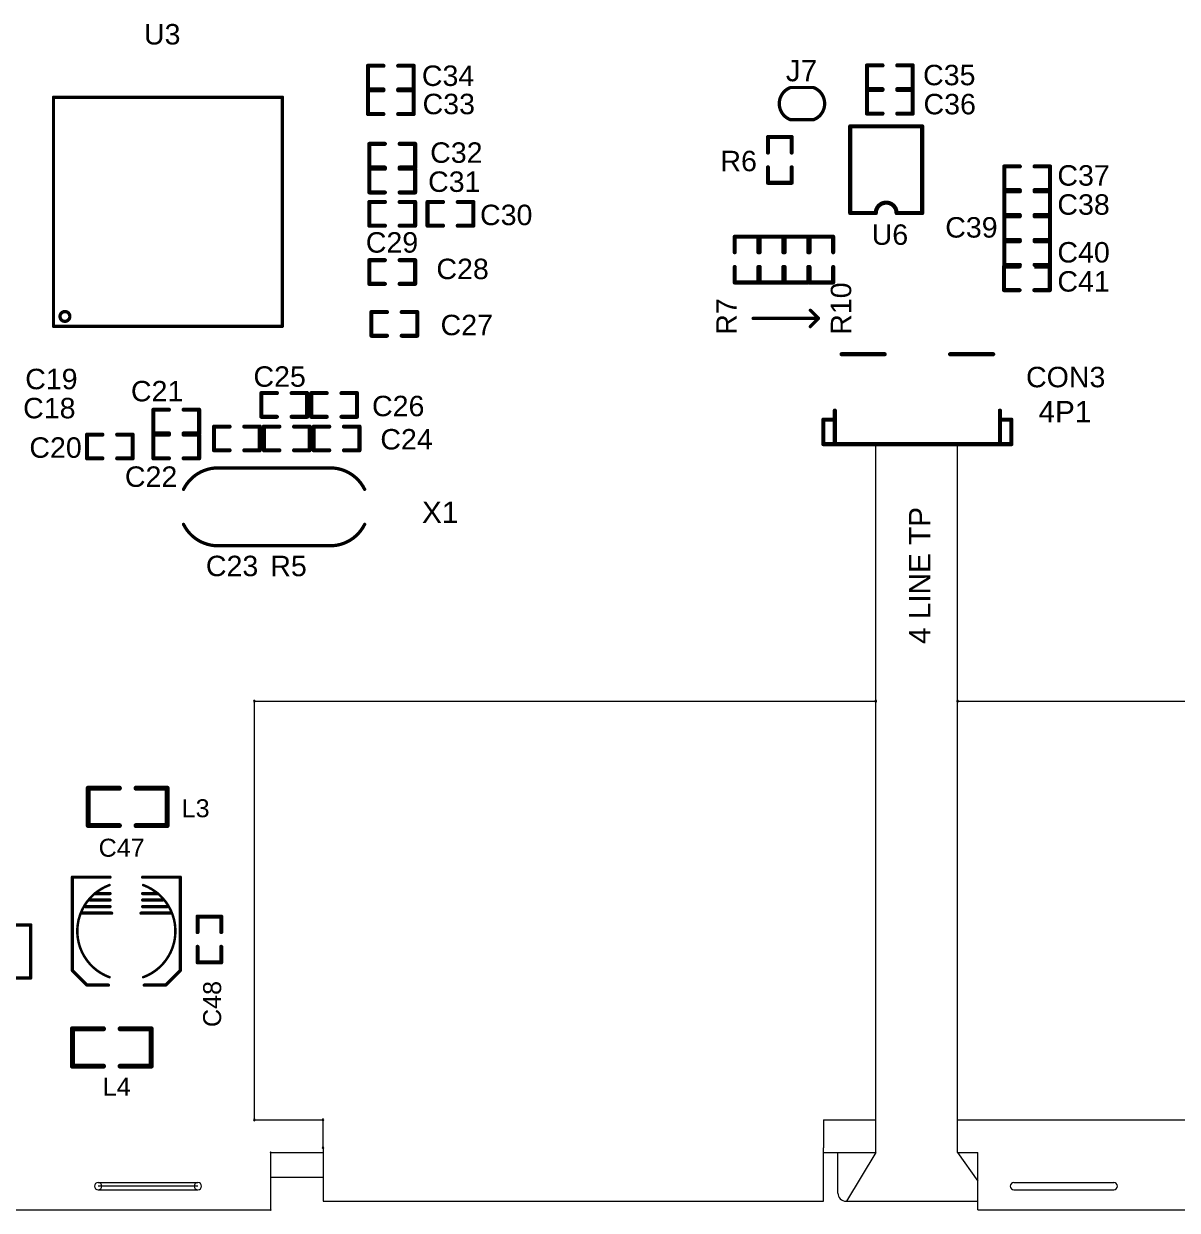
# Model space of a CAD drawing. Extents: x 183 to 535, y 17 to 466.
# Drawn here: x 324.2 to 394.7, y 98 to 170.6 of the extents above; entities that cross this region are included whole.
import ezdxf

# ---------------------------------------------------------------- set-up
doc = ezdxf.new("R2010")
doc.units = 0
doc.header["$MEASUREMENT"] = 0
doc.layers.get('0').update_dxf_attribs({"linetype": 'CONTINUOUS'})
doc.styles.get("Standard").update_dxf_attribs({"font": 'ARIAL.TTF'})

msp = doc.modelspace()

# ---------------------------------------------------------------- linework, layer by layer
at = {"color": 0, "lineweight": 0}
for p, q in [((376.266, 132.569), (376.266, 144.819)), ((381.266, 132.319), (381.266, 144.819)), ((376.266, 101.568), (376.266, 132.569)), ((381.266, 101.568), (381.266, 132.319)), ((338.266, 103.568), (338.266, 129.169)), ((338.266, 129.169), (376.266, 129.169)), ((338.266, 103.569), (338.266, 129.169)), ((381.266, 129.169), (397.966, 129.169)), ((338.266, 103.569), (342.466, 103.569)), ((338.266, 103.568), (342.466, 103.568)), ((342.466, 101.869), (342.466, 103.569)), ((342.466, 101.868), (342.466, 103.568)), ((373.066, 103.568), (373.066, 101.868)), ((373.066, 103.568), (376.266, 103.568)), ((381.266, 103.568), (418.466, 103.568)), ((339.266, 98.069), (339.266, 101.569)), ((339.266, 98.068), (339.266, 101.568)), ((339.266, 101.568), (342.466, 101.568)), ((373.066, 101.568), (376.266, 101.568)), ((381.266, 101.568), (382.516, 101.568)), ((382.516, 98.068), (382.516, 101.568)), ((334.816, 99.519), (328.716, 99.519)), ((302.685, 98.069), (339.266, 98.069)), ((382.516, 98.068), (446.766, 98.068))]:
    msp.add_line(p, q, dxfattribs=at)
at = {"color": 0, "linetype": 'Continuous', "lineweight": 0}
for p, q in [((342.466, 101.868), (342.466, 98.596)), ((373.066, 101.568), (373.066, 101.868)), ((373.066, 98.596), (373.066, 101.568)), ((373.949, 99.096), (373.949, 101.568)), ((376.266, 101.568), (374.48, 98.596)), ((381.266, 101.568), (382.516, 99.818)), ((328.716, 99.743), (334.816, 99.743)), ((339.266, 100.068), (342.466, 100.068)), ((384.716, 99.743), (390.816, 99.743)), ((328.716, 99.293), (334.816, 99.293)), ((384.716, 99.293), (390.816, 99.293)), ((342.466, 98.596), (373.066, 98.596)), ((374.449, 98.596), (382.516, 98.596))]:
    msp.add_line(p, q, dxfattribs=at)
at = {"color": 0, "lineweight": 0}
for points, const_width in [([(345.211, 168.017), (346.161, 168.017)], 0.25), ([(345.211, 166.567), (345.211, 168.017)], 0.25), ([(347.061, 168.017), (348.011, 168.017)], 0.25), ([(348.011, 166.567), (348.011, 168.017)], 0.25), ([(375.729, 168.04), (376.679, 168.04)], 0.25), ([(375.729, 166.59), (375.729, 168.04)], 0.25), ([(377.579, 168.04), (378.529, 168.04)], 0.25), ([(378.529, 166.59), (378.529, 168.04)], 0.25), ([(325.983, 152.091), (325.983, 166.091)], 0.2), ([(325.983, 166.091), (339.983, 166.091)], 0.2), ([(339.983, 152.091), (339.983, 166.091)], 0.2), ([(345.211, 166.567), (346.161, 166.567)], 0.25), ([(345.211, 165.067), (345.211, 166.517)], 0.25), ([(345.211, 166.517), (346.161, 166.517)], 0.25), ([(347.061, 166.567), (348.011, 166.567)], 0.25), ([(347.061, 166.517), (348.011, 166.517)], 0.25), ([(348.011, 165.067), (348.011, 166.517)], 0.25), ([(371.056, 166.688), (372.451, 166.688)], 0.2), ([(375.729, 166.59), (376.679, 166.59)], 0.25), ([(375.729, 166.542), (376.679, 166.542)], 0.25), ([(375.729, 165.092), (375.729, 166.542)], 0.25), ([(377.579, 166.59), (378.529, 166.59)], 0.25), ([(377.579, 166.542), (378.529, 166.542)], 0.25), ([(378.529, 165.092), (378.529, 166.542)], 0.25), ([(345.211, 165.067), (346.161, 165.067)], 0.25), ([(347.061, 165.067), (348.011, 165.067)], 0.25), ([(371.056, 164.716), (372.451, 164.716)], 0.2), ([(375.729, 165.092), (376.679, 165.092)], 0.25), ([(377.579, 165.092), (378.529, 165.092)], 0.25), ([(374.704, 164.314), (374.704, 159.014)], 0.254), ([(374.704, 164.314), (379.104, 164.314)], 0.254), ([(374.704, 164.314), (379.104, 164.314)], 0.254), ([(379.104, 164.314), (379.104, 159.014)], 0.254), ([(345.299, 161.795), (345.299, 163.245)], 0.25), ([(345.299, 163.245), (346.249, 163.245)], 0.25), ([(347.149, 163.245), (348.099, 163.245)], 0.25), ([(348.099, 161.795), (348.099, 163.245)], 0.25), ([(369.673, 163.661), (371.123, 163.661)], 0.25), ([(369.673, 162.711), (369.673, 163.661)], 0.25), ([(371.123, 163.661), (371.123, 162.711)], 0.25), ([(345.299, 161.795), (346.249, 161.795)], 0.25), ([(345.299, 161.721), (346.249, 161.721)], 0.25), ([(345.299, 160.271), (345.299, 161.721)], 0.25), ([(347.149, 161.795), (348.099, 161.795)], 0.25), ([(347.149, 161.721), (348.099, 161.721)], 0.25), ([(348.099, 160.271), (348.099, 161.721)], 0.25), ([(369.673, 160.861), (369.673, 161.811)], 0.25), ([(371.123, 160.861), (371.123, 161.811)], 0.25), ([(384.126, 160.414), (384.126, 161.864)], 0.25), ([(384.126, 161.864), (385.076, 161.864)], 0.25), ([(385.976, 161.864), (386.926, 161.864)], 0.25), ([(386.926, 160.414), (386.926, 161.864)], 0.25), ([(345.299, 160.271), (346.249, 160.271)], 0.25), ([(347.149, 160.271), (348.099, 160.271)], 0.25), ([(369.673, 160.861), (371.123, 160.861)], 0.25), ([(384.126, 160.414), (385.076, 160.414)], 0.25), ([(384.126, 160.34), (385.076, 160.34)], 0.25), ([(384.126, 158.89), (384.126, 160.34)], 0.25), ([(385.976, 160.414), (386.926, 160.414)], 0.25), ([(385.976, 160.34), (386.926, 160.34)], 0.25), ([(386.926, 158.89), (386.926, 160.34)], 0.25), ([(345.299, 159.689), (346.249, 159.689)], 0.25), ([(345.299, 158.239), (345.299, 159.689)], 0.25), ([(347.149, 159.689), (348.099, 159.689)], 0.25), ([(348.099, 158.239), (348.099, 159.689)], 0.25), ([(348.855, 158.239), (348.855, 159.689)], 0.25), ([(348.855, 159.689), (349.805, 159.689)], 0.25), ([(350.705, 159.689), (351.655, 159.689)], 0.25), ([(351.655, 158.239), (351.655, 159.689)], 0.25), ([(374.704, 159.014), (376.269, 159.014)], 0.254), ([(377.539, 159.014), (379.104, 159.014)], 0.254), ([(384.126, 158.89), (385.076, 158.89)], 0.25), ([(384.126, 157.366), (384.126, 158.816)], 0.25), ([(384.126, 158.816), (385.076, 158.816)], 0.25), ([(385.976, 158.89), (386.926, 158.89)], 0.25), ([(385.976, 158.816), (386.926, 158.816)], 0.25), ([(386.926, 157.366), (386.926, 158.816)], 0.25), ([(345.299, 158.239), (346.249, 158.239)], 0.25), ([(347.149, 158.239), (348.099, 158.239)], 0.25), ([(348.855, 158.239), (349.805, 158.239)], 0.25), ([(350.705, 158.239), (351.655, 158.239)], 0.25), ([(367.641, 157.565), (369.091, 157.565)], 0.25), ([(367.641, 156.615), (367.641, 157.565)], 0.25), ([(369.091, 157.565), (369.091, 156.615)], 0.25), ([(369.165, 157.565), (370.615, 157.565)], 0.25), ([(369.165, 156.615), (369.165, 157.565)], 0.25), ([(370.615, 156.615), (370.615, 157.565)], 0.25), ([(370.689, 156.615), (370.689, 157.565)], 0.25), ([(370.689, 157.565), (372.139, 157.565)], 0.25), ([(372.139, 156.615), (372.139, 157.565)], 0.25), ([(372.213, 156.615), (372.213, 157.565)], 0.25), ([(372.213, 157.565), (373.663, 157.565)], 0.25), ([(373.663, 156.615), (373.663, 157.565)], 0.25), ([(384.126, 157.366), (385.076, 157.366)], 0.25), ([(385.976, 157.366), (386.926, 157.366)], 0.25), ([(384.126, 157.292), (385.076, 157.292)], 0.25), ([(384.126, 155.842), (384.126, 157.292)], 0.25), ([(385.976, 157.292), (386.926, 157.292)], 0.25), ([(386.926, 155.842), (386.926, 157.292)], 0.25), ([(345.299, 156.133), (346.249, 156.133)], 0.25), ([(345.299, 154.683), (345.299, 156.133)], 0.25), ([(347.149, 156.133), (348.099, 156.133)], 0.25), ([(348.099, 154.683), (348.099, 156.133)], 0.25), ([(367.641, 154.765), (367.641, 155.715)], 0.25), ([(369.091, 154.765), (369.091, 155.715)], 0.25), ([(369.165, 154.765), (369.165, 155.715)], 0.25), ([(370.615, 154.765), (370.615, 155.715)], 0.25), ([(370.689, 154.765), (370.689, 155.715)], 0.25), ([(372.139, 154.765), (372.139, 155.715)], 0.25), ([(372.213, 154.765), (372.213, 155.715)], 0.25), ([(373.663, 154.765), (373.663, 155.715)], 0.25), ([(384.111, 154.297), (384.111, 155.747)], 0.25), ([(384.111, 155.747), (385.061, 155.747)], 0.25), ([(384.126, 155.842), (385.076, 155.842)], 0.25), ([(385.961, 155.747), (386.911, 155.747)], 0.25), ([(385.976, 155.842), (386.926, 155.842)], 0.25), ([(386.911, 154.297), (386.911, 155.747)], 0.25), ([(345.299, 154.683), (346.249, 154.683)], 0.25), ([(347.149, 154.683), (348.099, 154.683)], 0.25), ([(367.641, 154.765), (369.091, 154.765)], 0.25), ([(369.165, 154.765), (370.615, 154.765)], 0.25), ([(370.689, 154.765), (372.139, 154.765)], 0.25), ([(372.213, 154.765), (373.663, 154.765)], 0.25), ([(384.111, 154.297), (385.061, 154.297)], 0.25), ([(385.961, 154.297), (386.911, 154.297)], 0.25), ([(345.426, 151.508), (345.426, 152.958)], 0.25), ([(345.426, 152.958), (346.376, 152.958)], 0.25), ([(347.276, 152.958), (348.226, 152.958)], 0.25), ([(348.226, 151.508), (348.226, 152.958)], 0.25), ([(372.266, 153.069), (372.766, 152.569)], 0.2), ([(368.766, 152.569), (372.766, 152.569)], 0.2), ([(372.266, 152.069), (372.766, 152.569)], 0.2), ([(325.983, 152.091), (339.983, 152.091)], 0.2), ([(345.426, 151.508), (346.376, 151.508)], 0.25), ([(347.276, 151.508), (348.226, 151.508)], 0.25), ([(374.178, 150.383), (376.813, 150.383)], 0.254), ([(380.813, 150.383), (383.448, 150.383)], 0.254), ([(338.695, 146.555), (338.695, 148.005)], 0.25), ([(338.695, 148.005), (339.645, 148.005)], 0.25), ([(340.545, 148.005), (341.495, 148.005)], 0.25), ([(341.495, 146.555), (341.495, 148.005)], 0.25), ([(341.743, 148.005), (342.693, 148.005)], 0.25), ([(341.743, 146.555), (341.743, 148.005)], 0.25), ([(343.593, 148.005), (344.543, 148.005)], 0.25), ([(344.543, 146.555), (344.543, 148.005)], 0.25), ([(332.091, 146.989), (333.041, 146.989)], 0.25), ([(332.091, 145.539), (332.091, 146.989)], 0.25), ([(333.941, 146.989), (334.891, 146.989)], 0.25), ([(334.891, 145.539), (334.891, 146.989)], 0.25), ([(338.695, 146.555), (339.645, 146.555)], 0.25), ([(340.545, 146.555), (341.495, 146.555)], 0.25), ([(341.743, 146.555), (342.693, 146.555)], 0.25), ([(343.593, 146.555), (344.543, 146.555)], 0.25), ([(373.763, 144.899), (373.763, 146.934)], 0.254), ([(383.858, 144.899), (383.858, 146.934)], 0.254), ([(335.799, 144.507), (335.799, 145.957)], 0.25), ([(335.799, 145.957), (336.749, 145.957)], 0.25), ([(337.649, 145.957), (338.599, 145.957)], 0.25), ([(338.599, 144.507), (338.599, 145.957)], 0.25), ([(338.847, 145.957), (339.797, 145.957)], 0.25), ([(338.847, 144.507), (338.847, 145.957)], 0.25), ([(340.697, 145.957), (341.647, 145.957)], 0.25), ([(341.647, 144.507), (341.647, 145.957)], 0.25), ([(341.895, 144.507), (341.895, 145.957)], 0.25), ([(341.895, 145.957), (342.845, 145.957)], 0.25), ([(343.745, 145.957), (344.695, 145.957)], 0.25), ([(344.695, 144.507), (344.695, 145.957)], 0.25), ([(373.063, 144.883), (373.063, 146.383)], 0.254), ([(373.063, 146.383), (373.763, 146.383)], 0.254), ([(373.763, 144.899), (373.763, 146.383)], 0.254), ([(383.858, 146.383), (384.558, 146.383)], 0.254), ([(383.858, 144.899), (383.858, 146.383)], 0.254), ([(384.558, 144.883), (384.558, 146.383)], 0.254), ([(328.027, 145.465), (328.977, 145.465)], 0.25), ([(328.027, 144.015), (328.027, 145.465)], 0.25), ([(329.877, 145.465), (330.827, 145.465)], 0.25), ([(330.827, 144.015), (330.827, 145.465)], 0.25), ([(332.091, 145.539), (333.041, 145.539)], 0.25), ([(332.091, 144.015), (332.091, 145.465)], 0.25), ([(332.091, 145.465), (333.041, 145.465)], 0.25), ([(333.941, 145.539), (334.891, 145.539)], 0.25), ([(333.941, 145.465), (334.891, 145.465)], 0.25), ([(334.891, 144.015), (334.891, 145.465)], 0.25), ([(335.799, 144.507), (336.749, 144.507)], 0.25), ([(337.649, 144.507), (338.599, 144.507)], 0.25), ([(338.847, 144.507), (339.797, 144.507)], 0.25), ([(340.697, 144.507), (341.647, 144.507)], 0.25), ([(341.895, 144.507), (342.845, 144.507)], 0.25), ([(343.745, 144.507), (344.695, 144.507)], 0.25), ([(373.063, 144.883), (384.558, 144.883)], 0.254), ([(328.027, 144.015), (328.977, 144.015)], 0.25), ([(329.877, 144.015), (330.827, 144.015)], 0.25), ([(332.091, 144.015), (333.041, 144.015)], 0.25), ([(333.941, 144.015), (334.891, 144.015)], 0.25), ([(336.043, 143.432), (342.936, 143.419)], 0.2), ([(336.043, 138.669), (342.901, 138.669)], 0.2), ([(328.107, 123.85), (330.012, 123.85)], 0.305), ([(328.107, 121.564), (328.107, 123.85)], 0.305), ([(331.028, 123.85), (332.933, 123.85)], 0.305), ([(332.933, 121.564), (332.933, 123.85)], 0.305), ([(328.107, 121.564), (330.012, 121.564)], 0.305), ([(331.028, 121.564), (332.933, 121.564)], 0.305), ([(327.138, 112.709), (327.138, 118.409)], 0.203), ([(327.138, 118.409), (329.438, 118.409)], 0.203), ([(331.438, 118.409), (333.738, 118.409)], 0.203), ([(333.738, 112.709), (333.738, 118.409)], 0.203), ([(328.238, 117.009), (329.438, 117.009)], 0.203), ([(328.538, 117.409), (329.438, 117.409)], 0.203), ([(331.438, 117.409), (332.338, 117.409)], 0.203), ([(331.438, 117.009), (332.638, 117.009)], 0.203), ([(327.738, 116.209), (329.538, 116.209)], 0.203), ([(327.938, 116.609), (329.438, 116.609)], 0.203), ([(331.338, 116.209), (333.138, 116.209)], 0.203), ([(331.438, 116.609), (332.938, 116.609)], 0.203), ([(334.793, 115.051), (334.793, 116.001)], 0.25), ([(334.793, 116.001), (336.243, 116.001)], 0.25), ([(336.243, 115.051), (336.243, 116.001)], 0.25), ([(317.89, 115.491), (324.59, 115.491)], 0.2), ([(324.59, 112.241), (324.59, 115.491)], 0.2), ([(334.793, 113.201), (334.793, 114.151)], 0.25), ([(336.243, 113.201), (336.243, 114.151)], 0.25), ([(334.793, 113.201), (336.243, 113.201)], 0.25), ([(327.138, 112.709), (328.038, 111.809)], 0.203), ([(332.838, 111.809), (333.738, 112.709)], 0.203), ([(317.89, 112.241), (324.59, 112.241)], 0.2), ([(328.038, 111.809), (329.338, 111.809)], 0.203), ([(331.538, 111.809), (332.838, 111.809)], 0.203), ([(327.136, 106.854), (327.136, 109.14)], 0.305), ([(327.136, 109.14), (329.041, 109.14)], 0.305), ([(330.057, 109.14), (331.962, 109.14)], 0.305), ([(331.962, 106.854), (331.962, 109.14)], 0.305), ([(327.136, 106.854), (329.041, 106.854)], 0.305), ([(330.057, 106.854), (331.962, 106.854)], 0.305)]:
    msp.add_lwpolyline(points, dxfattribs=dict(at, const_width=const_width))
for points, const_width in [([(345.274, 168.017, 1), (345.149, 168.017, 1)], 0.125), ([(345.274, 168.017, 1), (345.149, 168.017, 1)], 0.125), ([(346.224, 168.017, 1), (346.099, 168.017, 1)], 0.125), ([(347.124, 168.017, 1), (346.999, 168.017, 1)], 0.125), ([(348.074, 168.017, 1), (347.949, 168.017, 1)], 0.125), ([(348.074, 168.017, 1), (347.949, 168.017, 1)], 0.125), ([(375.792, 168.04, 1), (375.667, 168.04, 1)], 0.125), ([(375.792, 168.04, 1), (375.667, 168.04, 1)], 0.125), ([(376.742, 168.04, 1), (376.617, 168.04, 1)], 0.125), ([(377.642, 168.04, 1), (377.517, 168.04, 1)], 0.125), ([(378.592, 168.04, 1), (378.467, 168.04, 1)], 0.125), ([(378.592, 168.04, 1), (378.467, 168.04, 1)], 0.125), ([(325.983, 166.041, 1), (325.983, 166.141, 1)], 0.1), ([(325.983, 166.041, 1), (325.983, 166.141, 1)], 0.1), ([(339.983, 166.041, 1), (339.983, 166.141, 1)], 0.1), ([(339.983, 166.041, 1), (339.983, 166.141, 1)], 0.1), ([(345.274, 166.567, 1), (345.149, 166.567, 1)], 0.125), ([(345.274, 166.567, 1), (345.149, 166.567, 1)], 0.125), ([(345.149, 166.517, 1), (345.274, 166.517, 1)], 0.125), ([(345.149, 166.517, 1), (345.274, 166.517, 1)], 0.125), ([(346.224, 166.567, 1), (346.099, 166.567, 1)], 0.125), ([(346.099, 166.517, 1), (346.224, 166.517, 1)], 0.125), ([(347.124, 166.567, 1), (346.999, 166.567, 1)], 0.125), ([(346.999, 166.517, 1), (347.124, 166.517, 1)], 0.125), ([(348.074, 166.567, 1), (347.949, 166.567, 1)], 0.125), ([(348.074, 166.567, 1), (347.949, 166.567, 1)], 0.125), ([(347.949, 166.517, 1), (348.074, 166.517, 1)], 0.125), ([(347.949, 166.517, 1), (348.074, 166.517, 1)], 0.125), ([(371.006, 166.688, 1), (371.106, 166.688, 1)], 0.1), ([(371.006, 166.688, 1), (371.106, 166.688, 1)], 0.1), ([(372.401, 166.688, 1), (372.501, 166.688, 1)], 0.1), ([(372.401, 166.688, 1), (372.501, 166.688, 1)], 0.1), ([(375.792, 166.59, 1), (375.667, 166.59, 1)], 0.125), ([(375.792, 166.59, 1), (375.667, 166.59, 1)], 0.125), ([(375.792, 166.542, 1), (375.667, 166.542, 1)], 0.125), ([(375.792, 166.542, 1), (375.667, 166.542, 1)], 0.125), ([(376.742, 166.59, 1), (376.617, 166.59, 1)], 0.125), ([(376.742, 166.542, 1), (376.617, 166.542, 1)], 0.125), ([(377.642, 166.59, 1), (377.517, 166.59, 1)], 0.125), ([(377.642, 166.542, 1), (377.517, 166.542, 1)], 0.125), ([(378.592, 166.59, 1), (378.467, 166.59, 1)], 0.125), ([(378.592, 166.59, 1), (378.467, 166.59, 1)], 0.125), ([(378.592, 166.542, 1), (378.467, 166.542, 1)], 0.125), ([(378.592, 166.542, 1), (378.467, 166.542, 1)], 0.125), ([(345.149, 165.067, 1), (345.274, 165.067, 1)], 0.125), ([(345.149, 165.067, 1), (345.274, 165.067, 1)], 0.125), ([(346.099, 165.067, 1), (346.224, 165.067, 1)], 0.125), ([(346.999, 165.067, 1), (347.124, 165.067, 1)], 0.125), ([(347.949, 165.067, 1), (348.074, 165.067, 1)], 0.125), ([(347.949, 165.067, 1), (348.074, 165.067, 1)], 0.125), ([(371.006, 164.716, 1), (371.106, 164.716, 1)], 0.1), ([(371.006, 164.716, 1), (371.106, 164.716, 1)], 0.1), ([(372.401, 164.716, 1), (372.501, 164.716, 1)], 0.1), ([(372.401, 164.716, 1), (372.501, 164.716, 1)], 0.1), ([(375.792, 165.092, 1), (375.667, 165.092, 1)], 0.125), ([(375.792, 165.092, 1), (375.667, 165.092, 1)], 0.125), ([(376.742, 165.092, 1), (376.617, 165.092, 1)], 0.125), ([(377.642, 165.092, 1), (377.517, 165.092, 1)], 0.125), ([(378.592, 165.092, 1), (378.467, 165.092, 1)], 0.125), ([(378.592, 165.092, 1), (378.467, 165.092, 1)], 0.125), ([(374.704, 164.251, 1), (374.704, 164.378, 1)], 0.127), ([(374.704, 164.251, 1), (374.704, 164.378, 1)], 0.127), ([(374.704, 164.251, 1), (374.704, 164.378, 1)], 0.127), ([(379.104, 164.251, 1), (379.104, 164.378, 1)], 0.127), ([(379.104, 164.251, 1), (379.104, 164.378, 1)], 0.127), ([(379.104, 164.251, 1), (379.104, 164.378, 1)], 0.127), ([(345.237, 163.245, 1), (345.362, 163.245, 1)], 0.125), ([(345.237, 163.245, 1), (345.362, 163.245, 1)], 0.125), ([(346.187, 163.245, 1), (346.312, 163.245, 1)], 0.125), ([(347.087, 163.245, 1), (347.212, 163.245, 1)], 0.125), ([(348.037, 163.245, 1), (348.162, 163.245, 1)], 0.125), ([(348.037, 163.245, 1), (348.162, 163.245, 1)], 0.125), ([(369.673, 163.723, 1), (369.673, 163.598, 1)], 0.125), ([(369.673, 163.723, 1), (369.673, 163.598, 1)], 0.125), ([(371.123, 163.723, 1), (371.123, 163.598, 1)], 0.125), ([(371.123, 163.723, 1), (371.123, 163.598, 1)], 0.125), ([(369.673, 162.773, 1), (369.673, 162.648, 1)], 0.125), ([(371.123, 162.773, 1), (371.123, 162.648, 1)], 0.125), ([(345.237, 161.795, 1), (345.362, 161.795, 1)], 0.125), ([(345.237, 161.795, 1), (345.362, 161.795, 1)], 0.125), ([(345.237, 161.721, 1), (345.362, 161.721, 1)], 0.125), ([(345.237, 161.721, 1), (345.362, 161.721, 1)], 0.125), ([(346.187, 161.795, 1), (346.312, 161.795, 1)], 0.125), ([(346.187, 161.721, 1), (346.312, 161.721, 1)], 0.125), ([(347.087, 161.795, 1), (347.212, 161.795, 1)], 0.125), ([(347.087, 161.721, 1), (347.212, 161.721, 1)], 0.125), ([(348.037, 161.795, 1), (348.162, 161.795, 1)], 0.125), ([(348.037, 161.795, 1), (348.162, 161.795, 1)], 0.125), ([(348.037, 161.721, 1), (348.162, 161.721, 1)], 0.125), ([(348.037, 161.721, 1), (348.162, 161.721, 1)], 0.125), ([(369.673, 161.873, 1), (369.673, 161.748, 1)], 0.125), ([(371.123, 161.873, 1), (371.123, 161.748, 1)], 0.125), ([(384.064, 161.864, 1), (384.189, 161.864, 1)], 0.125), ([(384.064, 161.864, 1), (384.189, 161.864, 1)], 0.125), ([(385.014, 161.864, 1), (385.139, 161.864, 1)], 0.125), ([(385.914, 161.864, 1), (386.039, 161.864, 1)], 0.125), ([(386.864, 161.864, 1), (386.989, 161.864, 1)], 0.125), ([(386.864, 161.864, 1), (386.989, 161.864, 1)], 0.125), ([(345.237, 160.271, 1), (345.362, 160.271, 1)], 0.125), ([(345.237, 160.271, 1), (345.362, 160.271, 1)], 0.125), ([(346.187, 160.271, 1), (346.312, 160.271, 1)], 0.125), ([(347.087, 160.271, 1), (347.212, 160.271, 1)], 0.125), ([(348.037, 160.271, 1), (348.162, 160.271, 1)], 0.125), ([(348.037, 160.271, 1), (348.162, 160.271, 1)], 0.125), ([(369.673, 160.923, 1), (369.673, 160.798, 1)], 0.125), ([(369.673, 160.923, 1), (369.673, 160.798, 1)], 0.125), ([(371.123, 160.923, 1), (371.123, 160.798, 1)], 0.125), ([(371.123, 160.923, 1), (371.123, 160.798, 1)], 0.125), ([(384.064, 160.414, 1), (384.189, 160.414, 1)], 0.125), ([(384.064, 160.414, 1), (384.189, 160.414, 1)], 0.125), ([(384.064, 160.34, 1), (384.189, 160.34, 1)], 0.125), ([(384.064, 160.34, 1), (384.189, 160.34, 1)], 0.125), ([(385.014, 160.414, 1), (385.139, 160.414, 1)], 0.125), ([(385.014, 160.34, 1), (385.139, 160.34, 1)], 0.125), ([(385.914, 160.414, 1), (386.039, 160.414, 1)], 0.125), ([(385.914, 160.34, 1), (386.039, 160.34, 1)], 0.125), ([(386.864, 160.414, 1), (386.989, 160.414, 1)], 0.125), ([(386.864, 160.414, 1), (386.989, 160.414, 1)], 0.125), ([(386.864, 160.34, 1), (386.989, 160.34, 1)], 0.125), ([(386.864, 160.34, 1), (386.989, 160.34, 1)], 0.125), ([(345.237, 159.689, 1), (345.362, 159.689, 1)], 0.125), ([(345.237, 159.689, 1), (345.362, 159.689, 1)], 0.125), ([(346.187, 159.689, 1), (346.312, 159.689, 1)], 0.125), ([(347.087, 159.689, 1), (347.212, 159.689, 1)], 0.125), ([(348.037, 159.689, 1), (348.162, 159.689, 1)], 0.125), ([(348.037, 159.689, 1), (348.162, 159.689, 1)], 0.125), ([(348.793, 159.689, 1), (348.918, 159.689, 1)], 0.125), ([(348.793, 159.689, 1), (348.918, 159.689, 1)], 0.125), ([(349.743, 159.689, 1), (349.868, 159.689, 1)], 0.125), ([(350.643, 159.689, 1), (350.768, 159.689, 1)], 0.125), ([(351.593, 159.689, 1), (351.718, 159.689, 1)], 0.125), ([(351.593, 159.689, 1), (351.718, 159.689, 1)], 0.125), ([(374.704, 158.951, 1), (374.704, 159.078, 1)], 0.127), ([(374.704, 158.951, 1), (374.704, 159.078, 1)], 0.127), ([(376.269, 158.951, 1), (376.269, 159.078, 1)], 0.127), ([(376.269, 158.951, 1), (376.269, 159.078, 1)], 0.127), ([(377.539, 158.951, 1), (377.539, 159.078, 1)], 0.127), ([(377.539, 158.951, 1), (377.539, 159.078, 1)], 0.127), ([(379.104, 158.951, 1), (379.104, 159.078, 1)], 0.127), ([(379.104, 158.951, 1), (379.104, 159.078, 1)], 0.127), ([(384.064, 158.89, 1), (384.189, 158.89, 1)], 0.125), ([(384.064, 158.89, 1), (384.189, 158.89, 1)], 0.125), ([(384.064, 158.816, 1), (384.189, 158.816, 1)], 0.125), ([(384.064, 158.816, 1), (384.189, 158.816, 1)], 0.125), ([(385.014, 158.89, 1), (385.139, 158.89, 1)], 0.125), ([(385.014, 158.816, 1), (385.139, 158.816, 1)], 0.125), ([(385.914, 158.89, 1), (386.039, 158.89, 1)], 0.125), ([(385.914, 158.816, 1), (386.039, 158.816, 1)], 0.125), ([(386.864, 158.89, 1), (386.989, 158.89, 1)], 0.125), ([(386.864, 158.89, 1), (386.989, 158.89, 1)], 0.125), ([(386.864, 158.816, 1), (386.989, 158.816, 1)], 0.125), ([(386.864, 158.816, 1), (386.989, 158.816, 1)], 0.125), ([(345.237, 158.239, 1), (345.362, 158.239, 1)], 0.125), ([(345.237, 158.239, 1), (345.362, 158.239, 1)], 0.125), ([(346.187, 158.239, 1), (346.312, 158.239, 1)], 0.125), ([(347.087, 158.239, 1), (347.212, 158.239, 1)], 0.125), ([(348.037, 158.239, 1), (348.162, 158.239, 1)], 0.125), ([(348.037, 158.239, 1), (348.162, 158.239, 1)], 0.125), ([(348.793, 158.239, 1), (348.918, 158.239, 1)], 0.125), ([(348.793, 158.239, 1), (348.918, 158.239, 1)], 0.125), ([(349.743, 158.239, 1), (349.868, 158.239, 1)], 0.125), ([(350.643, 158.239, 1), (350.768, 158.239, 1)], 0.125), ([(351.593, 158.239, 1), (351.718, 158.239, 1)], 0.125), ([(351.593, 158.239, 1), (351.718, 158.239, 1)], 0.125), ([(367.641, 157.627, 1), (367.641, 157.502, 1)], 0.125), ([(367.641, 157.627, 1), (367.641, 157.502, 1)], 0.125), ([(369.091, 157.627, 1), (369.091, 157.502, 1)], 0.125), ([(369.091, 157.627, 1), (369.091, 157.502, 1)], 0.125), ([(369.165, 157.627, 1), (369.165, 157.502, 1)], 0.125), ([(369.165, 157.627, 1), (369.165, 157.502, 1)], 0.125), ([(370.615, 157.627, 1), (370.615, 157.502, 1)], 0.125), ([(370.615, 157.627, 1), (370.615, 157.502, 1)], 0.125), ([(370.689, 157.627, 1), (370.689, 157.502, 1)], 0.125), ([(370.689, 157.627, 1), (370.689, 157.502, 1)], 0.125), ([(372.139, 157.627, 1), (372.139, 157.502, 1)], 0.125), ([(372.139, 157.627, 1), (372.139, 157.502, 1)], 0.125), ([(372.213, 157.627, 1), (372.213, 157.502, 1)], 0.125), ([(372.213, 157.627, 1), (372.213, 157.502, 1)], 0.125), ([(373.663, 157.627, 1), (373.663, 157.502, 1)], 0.125), ([(373.663, 157.627, 1), (373.663, 157.502, 1)], 0.125), ([(384.064, 157.366, 1), (384.189, 157.366, 1)], 0.125), ([(384.064, 157.366, 1), (384.189, 157.366, 1)], 0.125), ([(385.014, 157.366, 1), (385.139, 157.366, 1)], 0.125), ([(385.914, 157.366, 1), (386.039, 157.366, 1)], 0.125), ([(386.864, 157.366, 1), (386.989, 157.366, 1)], 0.125), ([(386.864, 157.366, 1), (386.989, 157.366, 1)], 0.125), ([(367.641, 156.677, 1), (367.641, 156.552, 1)], 0.125), ([(369.091, 156.677, 1), (369.091, 156.552, 1)], 0.125), ([(369.165, 156.677, 1), (369.165, 156.552, 1)], 0.125), ([(370.615, 156.677, 1), (370.615, 156.552, 1)], 0.125), ([(370.689, 156.677, 1), (370.689, 156.552, 1)], 0.125), ([(372.139, 156.677, 1), (372.139, 156.552, 1)], 0.125), ([(372.213, 156.677, 1), (372.213, 156.552, 1)], 0.125), ([(373.663, 156.677, 1), (373.663, 156.552, 1)], 0.125), ([(384.064, 157.292, 1), (384.189, 157.292, 1)], 0.125), ([(384.064, 157.292, 1), (384.189, 157.292, 1)], 0.125), ([(385.014, 157.292, 1), (385.139, 157.292, 1)], 0.125), ([(385.914, 157.292, 1), (386.039, 157.292, 1)], 0.125), ([(386.864, 157.292, 1), (386.989, 157.292, 1)], 0.125), ([(386.864, 157.292, 1), (386.989, 157.292, 1)], 0.125), ([(345.237, 156.133, 1), (345.362, 156.133, 1)], 0.125), ([(345.237, 156.133, 1), (345.362, 156.133, 1)], 0.125), ([(346.187, 156.133, 1), (346.312, 156.133, 1)], 0.125), ([(347.087, 156.133, 1), (347.212, 156.133, 1)], 0.125), ([(348.037, 156.133, 1), (348.162, 156.133, 1)], 0.125), ([(348.037, 156.133, 1), (348.162, 156.133, 1)], 0.125), ([(367.641, 155.777, 1), (367.641, 155.652, 1)], 0.125), ([(369.091, 155.777, 1), (369.091, 155.652, 1)], 0.125), ([(369.165, 155.777, 1), (369.165, 155.652, 1)], 0.125), ([(370.615, 155.777, 1), (370.615, 155.652, 1)], 0.125), ([(370.689, 155.777, 1), (370.689, 155.652, 1)], 0.125), ([(372.139, 155.777, 1), (372.139, 155.652, 1)], 0.125), ([(372.213, 155.777, 1), (372.213, 155.652, 1)], 0.125), ([(373.663, 155.777, 1), (373.663, 155.652, 1)], 0.125), ([(384.174, 155.747, 1), (384.049, 155.747, 1)], 0.125), ([(384.174, 155.747, 1), (384.049, 155.747, 1)], 0.125), ([(384.064, 155.842, 1), (384.189, 155.842, 1)], 0.125), ([(384.064, 155.842, 1), (384.189, 155.842, 1)], 0.125), ([(385.124, 155.747, 1), (384.999, 155.747, 1)], 0.125), ([(385.014, 155.842, 1), (385.139, 155.842, 1)], 0.125), ([(385.914, 155.842, 1), (386.039, 155.842, 1)], 0.125), ([(386.974, 155.747, 1), (386.849, 155.747, 1)], 0.125), ([(386.974, 155.747, 1), (386.849, 155.747, 1)], 0.125), ([(386.864, 155.842, 1), (386.989, 155.842, 1)], 0.125), ([(386.864, 155.842, 1), (386.989, 155.842, 1)], 0.125), ([(345.237, 154.683, 1), (345.362, 154.683, 1)], 0.125), ([(345.237, 154.683, 1), (345.362, 154.683, 1)], 0.125), ([(346.187, 154.683, 1), (346.312, 154.683, 1)], 0.125), ([(347.087, 154.683, 1), (347.212, 154.683, 1)], 0.125), ([(348.037, 154.683, 1), (348.162, 154.683, 1)], 0.125), ([(348.037, 154.683, 1), (348.162, 154.683, 1)], 0.125), ([(367.641, 154.827, 1), (367.641, 154.702, 1)], 0.125), ([(367.641, 154.827, 1), (367.641, 154.702, 1)], 0.125), ([(369.091, 154.827, 1), (369.091, 154.702, 1)], 0.125), ([(369.091, 154.827, 1), (369.091, 154.702, 1)], 0.125), ([(369.165, 154.827, 1), (369.165, 154.702, 1)], 0.125), ([(369.165, 154.827, 1), (369.165, 154.702, 1)], 0.125), ([(370.615, 154.827, 1), (370.615, 154.702, 1)], 0.125), ([(370.615, 154.827, 1), (370.615, 154.702, 1)], 0.125), ([(370.689, 154.827, 1), (370.689, 154.702, 1)], 0.125), ([(370.689, 154.827, 1), (370.689, 154.702, 1)], 0.125), ([(372.139, 154.827, 1), (372.139, 154.702, 1)], 0.125), ([(372.139, 154.827, 1), (372.139, 154.702, 1)], 0.125), ([(372.213, 154.827, 1), (372.213, 154.702, 1)], 0.125), ([(372.213, 154.827, 1), (372.213, 154.702, 1)], 0.125), ([(373.663, 154.827, 1), (373.663, 154.702, 1)], 0.125), ([(373.663, 154.827, 1), (373.663, 154.702, 1)], 0.125), ([(384.174, 154.297, 1), (384.049, 154.297, 1)], 0.125), ([(384.174, 154.297, 1), (384.049, 154.297, 1)], 0.125), ([(385.124, 154.297, 1), (384.999, 154.297, 1)], 0.125), ([(386.024, 154.297, 1), (385.899, 154.297, 1)], 0.125), ([(386.974, 154.297, 1), (386.849, 154.297, 1)], 0.125), ([(386.974, 154.297, 1), (386.849, 154.297, 1)], 0.125), ([(326.683, 152.991, 1), (326.683, 152.391, 1)], 0.2), ([(326.683, 152.941, 1), (326.683, 153.041, 1)], 0.1), ([(345.489, 152.958, 1), (345.364, 152.958, 1)], 0.125), ([(345.489, 152.958, 1), (345.364, 152.958, 1)], 0.125), ([(346.439, 152.958, 1), (346.314, 152.958, 1)], 0.125), ([(347.339, 152.958, 1), (347.214, 152.958, 1)], 0.125), ([(348.289, 152.958, 1), (348.164, 152.958, 1)], 0.125), ([(348.289, 152.958, 1), (348.164, 152.958, 1)], 0.125), ([(372.216, 153.069, 1), (372.316, 153.069, 1)], 0.1), ([(326.683, 152.341, 1), (326.683, 152.441, 1)], 0.1), ([(368.716, 152.569, 1), (368.816, 152.569, 1)], 0.1), ([(372.716, 152.569, 1), (372.816, 152.569, 1)], 0.1), ([(372.716, 152.569, 1), (372.816, 152.569, 1)], 0.1), ([(372.716, 152.569, 1), (372.816, 152.569, 1)], 0.1), ([(325.983, 152.041, 1), (325.983, 152.141, 1)], 0.1), ([(325.983, 152.041, 1), (325.983, 152.141, 1)], 0.1), ([(339.983, 152.041, 1), (339.983, 152.141, 1)], 0.1), ([(339.983, 152.041, 1), (339.983, 152.141, 1)], 0.1), ([(345.489, 151.508, 1), (345.364, 151.508, 1)], 0.125), ([(345.489, 151.508, 1), (345.364, 151.508, 1)], 0.125), ([(346.439, 151.508, 1), (346.314, 151.508, 1)], 0.125), ([(347.339, 151.508, 1), (347.214, 151.508, 1)], 0.125), ([(348.289, 151.508, 1), (348.164, 151.508, 1)], 0.125), ([(348.289, 151.508, 1), (348.164, 151.508, 1)], 0.125), ([(372.216, 152.069, 1), (372.316, 152.069, 1)], 0.1), ([(374.114, 150.383, 1), (374.241, 150.383, 1)], 0.127), ([(376.749, 150.383, 1), (376.876, 150.383, 1)], 0.127), ([(380.749, 150.383, 1), (380.876, 150.383, 1)], 0.127), ([(383.384, 150.383, 1), (383.511, 150.383, 1)], 0.127), ([(338.758, 148.005, 1), (338.633, 148.005, 1)], 0.125), ([(338.758, 148.005, 1), (338.633, 148.005, 1)], 0.125), ([(339.708, 148.005, 1), (339.583, 148.005, 1)], 0.125), ([(340.608, 148.005, 1), (340.483, 148.005, 1)], 0.125), ([(341.558, 148.005, 1), (341.433, 148.005, 1)], 0.125), ([(341.558, 148.005, 1), (341.433, 148.005, 1)], 0.125), ([(341.806, 148.005, 1), (341.681, 148.005, 1)], 0.125), ([(341.806, 148.005, 1), (341.681, 148.005, 1)], 0.125), ([(342.756, 148.005, 1), (342.631, 148.005, 1)], 0.125), ([(343.656, 148.005, 1), (343.531, 148.005, 1)], 0.125), ([(344.606, 148.005, 1), (344.481, 148.005, 1)], 0.125), ([(344.606, 148.005, 1), (344.481, 148.005, 1)], 0.125), ([(332.154, 146.989, 1), (332.029, 146.989, 1)], 0.125), ([(332.154, 146.989, 1), (332.029, 146.989, 1)], 0.125), ([(333.104, 146.989, 1), (332.979, 146.989, 1)], 0.125), ([(334.004, 146.989, 1), (333.879, 146.989, 1)], 0.125), ([(334.954, 146.989, 1), (334.829, 146.989, 1)], 0.125), ([(334.954, 146.989, 1), (334.829, 146.989, 1)], 0.125), ([(338.758, 146.555, 1), (338.633, 146.555, 1)], 0.125), ([(338.758, 146.555, 1), (338.633, 146.555, 1)], 0.125), ([(339.708, 146.555, 1), (339.583, 146.555, 1)], 0.125), ([(340.608, 146.555, 1), (340.483, 146.555, 1)], 0.125), ([(341.558, 146.555, 1), (341.433, 146.555, 1)], 0.125), ([(341.558, 146.555, 1), (341.433, 146.555, 1)], 0.125), ([(341.806, 146.555, 1), (341.681, 146.555, 1)], 0.125), ([(341.806, 146.555, 1), (341.681, 146.555, 1)], 0.125), ([(342.756, 146.555, 1), (342.631, 146.555, 1)], 0.125), ([(343.656, 146.555, 1), (343.531, 146.555, 1)], 0.125), ([(344.606, 146.555, 1), (344.481, 146.555, 1)], 0.125), ([(344.606, 146.555, 1), (344.481, 146.555, 1)], 0.125), ([(373.699, 146.934, 1), (373.826, 146.934, 1)], 0.127), ([(383.795, 146.934, 1), (383.922, 146.934, 1)], 0.127), ([(335.737, 145.957, 1), (335.862, 145.957, 1)], 0.125), ([(335.737, 145.957, 1), (335.862, 145.957, 1)], 0.125), ([(336.687, 145.957, 1), (336.812, 145.957, 1)], 0.125), ([(337.587, 145.957, 1), (337.712, 145.957, 1)], 0.125), ([(338.537, 145.957, 1), (338.662, 145.957, 1)], 0.125), ([(338.537, 145.957, 1), (338.662, 145.957, 1)], 0.125), ([(338.785, 145.957, 1), (338.91, 145.957, 1)], 0.125), ([(338.785, 145.957, 1), (338.91, 145.957, 1)], 0.125), ([(339.735, 145.957, 1), (339.86, 145.957, 1)], 0.125), ([(340.635, 145.957, 1), (340.76, 145.957, 1)], 0.125), ([(341.585, 145.957, 1), (341.71, 145.957, 1)], 0.125), ([(341.585, 145.957, 1), (341.71, 145.957, 1)], 0.125), ([(341.833, 145.957, 1), (341.958, 145.957, 1)], 0.125), ([(341.833, 145.957, 1), (341.958, 145.957, 1)], 0.125), ([(342.783, 145.957, 1), (342.908, 145.957, 1)], 0.125), ([(343.683, 145.957, 1), (343.808, 145.957, 1)], 0.125), ([(344.633, 145.957, 1), (344.758, 145.957, 1)], 0.125), ([(344.633, 145.957, 1), (344.758, 145.957, 1)], 0.125), ([(372.999, 146.383, 1), (373.126, 146.383, 1)], 0.127), ([(372.999, 146.383, 1), (373.126, 146.383, 1)], 0.127), ([(373.699, 146.383, 1), (373.826, 146.383, 1)], 0.127), ([(373.699, 146.383, 1), (373.826, 146.383, 1)], 0.127), ([(383.795, 146.383, 1), (383.922, 146.383, 1)], 0.127), ([(383.795, 146.383, 1), (383.922, 146.383, 1)], 0.127), ([(384.495, 146.383, 1), (384.622, 146.383, 1)], 0.127), ([(384.495, 146.383, 1), (384.622, 146.383, 1)], 0.127), ([(327.965, 145.465, 1), (328.09, 145.465, 1)], 0.125), ([(327.965, 145.465, 1), (328.09, 145.465, 1)], 0.125), ([(328.915, 145.465, 1), (329.04, 145.465, 1)], 0.125), ([(329.815, 145.465, 1), (329.94, 145.465, 1)], 0.125), ([(330.765, 145.465, 1), (330.89, 145.465, 1)], 0.125), ([(330.765, 145.465, 1), (330.89, 145.465, 1)], 0.125), ([(332.154, 145.539, 1), (332.029, 145.539, 1)], 0.125), ([(332.154, 145.539, 1), (332.029, 145.539, 1)], 0.125), ([(332.154, 145.465, 1), (332.029, 145.465, 1)], 0.125), ([(332.154, 145.465, 1), (332.029, 145.465, 1)], 0.125), ([(333.104, 145.539, 1), (332.979, 145.539, 1)], 0.125), ([(333.104, 145.465, 1), (332.979, 145.465, 1)], 0.125), ([(334.004, 145.539, 1), (333.879, 145.539, 1)], 0.125), ([(334.004, 145.465, 1), (333.879, 145.465, 1)], 0.125), ([(334.954, 145.539, 1), (334.829, 145.539, 1)], 0.125), ([(334.954, 145.539, 1), (334.829, 145.539, 1)], 0.125), ([(334.954, 145.465, 1), (334.829, 145.465, 1)], 0.125), ([(334.954, 145.465, 1), (334.829, 145.465, 1)], 0.125), ([(335.737, 144.507, 1), (335.862, 144.507, 1)], 0.125), ([(335.737, 144.507, 1), (335.862, 144.507, 1)], 0.125), ([(336.687, 144.507, 1), (336.812, 144.507, 1)], 0.125), ([(337.587, 144.507, 1), (337.712, 144.507, 1)], 0.125), ([(338.537, 144.507, 1), (338.662, 144.507, 1)], 0.125), ([(338.537, 144.507, 1), (338.662, 144.507, 1)], 0.125), ([(338.785, 144.507, 1), (338.91, 144.507, 1)], 0.125), ([(338.785, 144.507, 1), (338.91, 144.507, 1)], 0.125), ([(339.735, 144.507, 1), (339.86, 144.507, 1)], 0.125), ([(340.635, 144.507, 1), (340.76, 144.507, 1)], 0.125), ([(341.585, 144.507, 1), (341.71, 144.507, 1)], 0.125), ([(341.585, 144.507, 1), (341.71, 144.507, 1)], 0.125), ([(341.833, 144.507, 1), (341.958, 144.507, 1)], 0.125), ([(341.833, 144.507, 1), (341.958, 144.507, 1)], 0.125), ([(342.783, 144.507, 1), (342.908, 144.507, 1)], 0.125), ([(343.683, 144.507, 1), (343.808, 144.507, 1)], 0.125), ([(344.633, 144.507, 1), (344.758, 144.507, 1)], 0.125), ([(344.633, 144.507, 1), (344.758, 144.507, 1)], 0.125), ([(372.999, 144.883, 1), (373.126, 144.883, 1)], 0.127), ([(372.999, 144.883, 1), (373.126, 144.883, 1)], 0.127), ([(373.699, 144.899, 1), (373.826, 144.899, 1)], 0.127), ([(373.699, 144.899, 1), (373.826, 144.899, 1)], 0.127), ([(383.795, 144.899, 1), (383.922, 144.899, 1)], 0.127), ([(383.795, 144.899, 1), (383.922, 144.899, 1)], 0.127), ([(384.495, 144.883, 1), (384.622, 144.883, 1)], 0.127), ([(384.495, 144.883, 1), (384.622, 144.883, 1)], 0.127), ([(327.965, 144.015, 1), (328.09, 144.015, 1)], 0.125), ([(327.965, 144.015, 1), (328.09, 144.015, 1)], 0.125), ([(328.915, 144.015, 1), (329.04, 144.015, 1)], 0.125), ([(329.815, 144.015, 1), (329.94, 144.015, 1)], 0.125), ([(330.765, 144.015, 1), (330.89, 144.015, 1)], 0.125), ([(330.765, 144.015, 1), (330.89, 144.015, 1)], 0.125), ([(332.154, 144.015, 1), (332.029, 144.015, 1)], 0.125), ([(332.154, 144.015, 1), (332.029, 144.015, 1)], 0.125), ([(333.104, 144.015, 1), (332.979, 144.015, 1)], 0.125), ([(334.004, 144.015, 1), (333.879, 144.015, 1)], 0.125), ([(334.954, 144.015, 1), (334.829, 144.015, 1)], 0.125), ([(334.954, 144.015, 1), (334.829, 144.015, 1)], 0.125), ([(336.043, 143.482, 1), (336.043, 143.382, 1)], 0.1), ([(336.043, 143.482, 1), (336.043, 143.382, 1)], 0.1), ([(342.901, 143.482, 1), (342.901, 143.382, 1)], 0.1), ([(342.936, 143.469, 1), (342.936, 143.369, 1)], 0.1), ([(333.935, 142.17, 1), (333.935, 142.07, 1)], 0.1), ([(345.01, 142.17, 1), (345.01, 142.07, 1)], 0.1), ([(333.935, 140.03, 1), (333.935, 139.93, 1)], 0.1), ([(345.01, 140.03, 1), (345.01, 139.93, 1)], 0.1), ([(336.043, 138.719, 1), (336.043, 138.619, 1)], 0.1), ([(336.043, 138.719, 1), (336.043, 138.619, 1)], 0.1), ([(342.901, 138.719, 1), (342.901, 138.619, 1)], 0.1), ([(342.901, 138.719, 1), (342.901, 138.619, 1)], 0.1), ([(328.031, 123.85, 1), (328.184, 123.85, 1)], 0.152), ([(328.031, 123.85, 1), (328.184, 123.85, 1)], 0.152), ([(329.936, 123.85, 1), (330.089, 123.85, 1)], 0.152), ([(330.952, 123.85, 1), (331.105, 123.85, 1)], 0.152), ([(332.857, 123.85, 1), (333.01, 123.85, 1)], 0.152), ([(332.857, 123.85, 1), (333.01, 123.85, 1)], 0.152), ([(328.031, 121.564, 1), (328.184, 121.564, 1)], 0.152), ([(328.031, 121.564, 1), (328.184, 121.564, 1)], 0.152), ([(329.936, 121.564, 1), (330.089, 121.564, 1)], 0.152), ([(330.952, 121.564, 1), (331.105, 121.564, 1)], 0.152), ([(332.857, 121.564, 1), (333.01, 121.564, 1)], 0.152), ([(332.857, 121.564, 1), (333.01, 121.564, 1)], 0.152), ([(327.087, 118.409, 1), (327.188, 118.409, 1)], 0.102), ([(327.087, 118.409, 1), (327.188, 118.409, 1)], 0.102), ([(329.387, 118.409, 1), (329.488, 118.409, 1)], 0.102), ([(331.387, 118.409, 1), (331.488, 118.409, 1)], 0.102), ([(333.687, 118.409, 1), (333.788, 118.409, 1)], 0.102), ([(333.687, 118.409, 1), (333.788, 118.409, 1)], 0.102), ([(329.373, 117.928, 1), (329.45, 117.928, 1)], 0.0762), ([(331.426, 117.928, 1), (331.502, 117.928, 1)], 0.0762), ([(328.187, 117.009, 1), (328.288, 117.009, 1)], 0.102), ([(328.487, 117.409, 1), (328.588, 117.409, 1)], 0.102), ([(329.387, 117.409, 1), (329.488, 117.409, 1)], 0.102), ([(329.387, 117.009, 1), (329.488, 117.009, 1)], 0.102), ([(331.387, 117.409, 1), (331.488, 117.409, 1)], 0.102), ([(331.387, 117.009, 1), (331.488, 117.009, 1)], 0.102), ([(332.287, 117.409, 1), (332.388, 117.409, 1)], 0.102), ([(332.587, 117.009, 1), (332.688, 117.009, 1)], 0.102), ([(327.687, 116.209, 1), (327.788, 116.209, 1)], 0.102), ([(327.887, 116.609, 1), (327.988, 116.609, 1)], 0.102), ([(329.387, 116.609, 1), (329.488, 116.609, 1)], 0.102), ([(329.487, 116.209, 1), (329.588, 116.209, 1)], 0.102), ([(331.287, 116.209, 1), (331.388, 116.209, 1)], 0.102), ([(331.387, 116.609, 1), (331.488, 116.609, 1)], 0.102), ([(332.887, 116.609, 1), (332.988, 116.609, 1)], 0.102), ([(333.087, 116.209, 1), (333.188, 116.209, 1)], 0.102), ([(334.793, 115.938, 1), (334.793, 116.063, 1)], 0.125), ([(334.793, 115.938, 1), (334.793, 116.063, 1)], 0.125), ([(336.243, 115.938, 1), (336.243, 116.063, 1)], 0.125), ([(336.243, 115.938, 1), (336.243, 116.063, 1)], 0.125), ([(324.54, 115.491, 1), (324.64, 115.491, 1)], 0.1), ([(324.54, 115.491, 1), (324.64, 115.491, 1)], 0.1), ([(334.793, 114.988, 1), (334.793, 115.113, 1)], 0.125), ([(336.243, 114.988, 1), (336.243, 115.113, 1)], 0.125), ([(334.793, 114.088, 1), (334.793, 114.213, 1)], 0.125), ([(336.243, 114.088, 1), (336.243, 114.213, 1)], 0.125), ([(334.793, 113.138, 1), (334.793, 113.263, 1)], 0.125), ([(334.793, 113.138, 1), (334.793, 113.263, 1)], 0.125), ([(336.243, 113.138, 1), (336.243, 113.263, 1)], 0.125), ([(336.243, 113.138, 1), (336.243, 113.263, 1)], 0.125), ([(327.087, 112.709, 1), (327.188, 112.709, 1)], 0.102), ([(327.087, 112.709, 1), (327.188, 112.709, 1)], 0.102), ([(333.687, 112.709, 1), (333.788, 112.709, 1)], 0.102), ([(333.687, 112.709, 1), (333.788, 112.709, 1)], 0.102), ([(324.54, 112.241, 1), (324.64, 112.241, 1)], 0.1), ([(324.54, 112.241, 1), (324.64, 112.241, 1)], 0.1), ([(327.987, 111.809, 1), (328.088, 111.809, 1)], 0.102), ([(327.987, 111.809, 1), (328.088, 111.809, 1)], 0.102), ([(329.287, 111.809, 1), (329.388, 111.809, 1)], 0.102), ([(329.373, 112.29, 1), (329.45, 112.29, 1)], 0.0762), ([(331.426, 112.29, 1), (331.502, 112.29, 1)], 0.0762), ([(331.487, 111.809, 1), (331.588, 111.809, 1)], 0.102), ([(332.787, 111.809, 1), (332.888, 111.809, 1)], 0.102), ([(332.787, 111.809, 1), (332.888, 111.809, 1)], 0.102), ([(327.059, 109.14, 1), (327.212, 109.14, 1)], 0.152), ([(327.059, 109.14, 1), (327.212, 109.14, 1)], 0.152), ([(328.964, 109.14, 1), (329.117, 109.14, 1)], 0.152), ([(329.98, 109.14, 1), (330.133, 109.14, 1)], 0.152), ([(331.885, 109.14, 1), (332.038, 109.14, 1)], 0.152), ([(331.885, 109.14, 1), (332.038, 109.14, 1)], 0.152), ([(327.059, 106.854, 1), (327.212, 106.854, 1)], 0.152), ([(327.059, 106.854, 1), (327.212, 106.854, 1)], 0.152), ([(328.964, 106.854, 1), (329.117, 106.854, 1)], 0.152), ([(329.98, 106.854, 1), (330.133, 106.854, 1)], 0.152), ([(331.885, 106.854, 1), (332.038, 106.854, 1)], 0.152), ([(331.885, 106.854, 1), (332.038, 106.854, 1)], 0.152)]:
    msp.add_lwpolyline(points, format="xyb", close=True, dxfattribs=dict(at, const_width=const_width))
for points, const_width in [([(371.056, 164.716, -0.69943), (371.056, 166.688)], 0.2), ([(372.451, 166.688, -0.69943), (372.451, 164.716)], 0.2), ([(376.269, 159.014, -1), (377.539, 159.014)], 0.254), ([(333.935, 142.12, -0.285712), (336.043, 143.432)], 0.2), ([(342.901, 143.432, -0.285712), (345.01, 142.12)], 0.2), ([(336.043, 138.669, -0.285712), (333.935, 139.98)], 0.2), ([(345.01, 139.98, -0.285712), (342.901, 138.669)], 0.2), ([(329.412, 112.29, -0.700208), (329.412, 117.928)], 0.152), ([(331.464, 117.928, -0.700208), (331.464, 112.29)], 0.152)]:
    msp.add_lwpolyline(points, format="xyb", dxfattribs=dict(at, const_width=const_width))
for centre, radius, start, end in [((338.266, 129.169), 0.05, 0, 180), ((338.266, 129.169), 0.05, 180, 0), ((376.266, 129.169), 0.05, 0, 180), ((376.266, 129.169), 0.05, 180, 0), ((381.266, 129.169), 0.05, 0, 180), ((381.266, 129.169), 0.05, 180, 0), ((338.266, 103.569), 0.05, 0, 180), ((338.266, 103.569), 0.05, 0, 180), ((338.266, 103.569), 0.05, 180, 0), ((338.266, 103.569), 0.05, 180, 0), ((342.466, 103.569), 0.05, 0, 180), ((342.466, 103.569), 0.05, 0, 180), ((342.466, 103.569), 0.05, 180, 0), ((342.466, 103.569), 0.05, 180, 0), ((339.266, 101.569), 0.025, 0, 180), ((339.266, 101.569), 0.025, 180, 0), ((342.466, 101.869), 0.05, 0, 180), ((342.466, 101.869), 0.05, 180, 0), ((328.716, 99.519), 0.225, 0, 180), ((328.716, 99.518), 0.225, 90, 180), ((328.716, 99.519), 0.225, 180, 0), ((328.716, 99.518), 0.225, 180, 270), ((334.816, 99.519), 0.225, 0, 180), ((334.816, 99.519), 0.225, 180, 0), ((334.816, 99.518), 0.225, 0, 90), ((334.816, 99.518), 0.225, 270, 0), ((384.716, 99.518), 0.225, 90, 180), ((384.716, 99.518), 0.225, 180, 270), ((390.816, 99.518), 0.225, 0, 90), ((390.816, 99.518), 0.225, 270, 0), ((339.266, 98.069), 0.025, 0, 180), ((339.266, 98.069), 0.025, 0, 180), ((339.266, 98.068), 0.025, 0, 180), ((339.266, 98.068), 0.025, 0, 180), ((339.266, 98.069), 0.025, 180, 0), ((339.266, 98.069), 0.025, 180, 0), ((339.266, 98.068), 0.025, 180, 0), ((339.266, 98.068), 0.025, 180, 0)]:
    msp.add_arc(centre, radius, start, end, dxfattribs=at)
at = {"color": 0, "linetype": 'Continuous', "lineweight": 0}
msp.add_arc((374.449, 99.096), 0.5, 180, 270, dxfattribs=at)

# ---------------------------------------------------------------- texts
at = {"color": 0, "lineweight": 0}
for s, height, rotation, p in [('U3', 1.25, 360, (331.516, 169.319)), ('J7', 1.3, 360, (370.766, 167.069)), ('C34', 1.25, 360, (348.511, 166.783)), ('C35', 1.25, 360, (379.161, 166.826)), ('C36', 1.25, 360, (379.187, 165.048)), ('R6', 1.25, 360, (366.766, 161.569)), ('C37', 1.25, 360, (387.373, 160.687)), ('U6', 1.25, 360, (376.016, 157.069)), ('C41', 1.25, 360, (387.373, 154.21)), ('R10', 1.25, 90, (374.766, 151.569)), ('R7', 1.25, 90, (367.766, 151.569)), ('C27', 1.25, 360, (349.654, 151.543)), ('CON3', 1.25, 360, (385.456, 148.361)), ('4P1', 1.3, 360, (386.218, 146.22)), ('C20', 1.25, 360, (324.508, 144.05)), ('4 LINE TP', 1.3, 90, (379.598, 132.668)), ('C48', 1.1, 90, (336.235, 109.245))]:
    msp.add_text(s, height=height, rotation=rotation, dxfattribs=at).set_placement(p)
for s, height, p in [('C33', 1.25, (348.554, 165.055)), ('C32', 1.25, (349.019, 162.084)), ('C31', 1.25, (348.892, 160.306)), ('C38', 1.25, (387.373, 158.909)), ('C30', 1.25, (352.067, 158.274)), ('C39', 1.25, (380.515, 157.512)), ('C29', 1.25, (345.082, 156.592)), ('C40', 1.25, (387.373, 155.988)), ('C28', 1.25, (349.4, 154.972)), ('C19', 1.25, (324.254, 148.241)), ('C25', 1.25, (338.211, 148.392)), ('C21', 1.25, (330.719, 147.499)), ('C18', 1.25, (324.127, 146.463)), ('C26', 1.25, (345.463, 146.59)), ('C24', 1.25, (345.971, 144.558)), ('C22', 1.25, (330.35, 142.272)), ('X1', 1.3, (348.516, 140.069)), ('C23', 1.25, (335.303, 136.811)), ('R5', 1.25, (339.24, 136.811)), ('L3', 1.1, (333.822, 122.072)), ('C47', 1.1, (328.742, 119.659)), ('L4', 1.1, (328.996, 105.054))]:
    msp.add_text(s, height=height, dxfattribs=at).set_placement(p)

doc.saveas('drawing.dxf')
